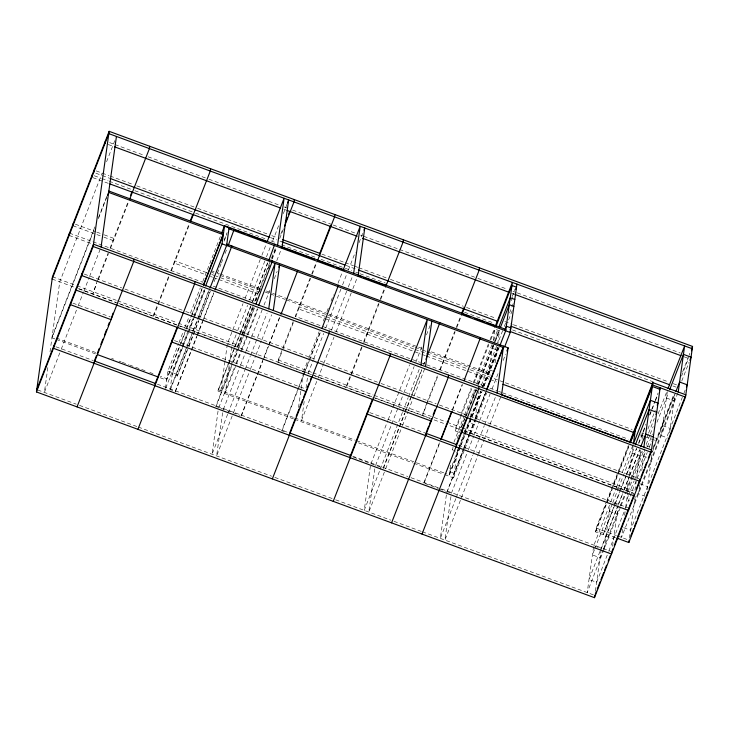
<?xml version="1.0" encoding="UTF-8"?>
<svg xmlns="http://www.w3.org/2000/svg" width="729" height="729" viewBox="0 0 729 729"><rect width="100%" height="100%" fill="white"/><g stroke="black" fill="none" stroke-linecap="round" stroke-linejoin="round"><path stroke-width="0.55" stroke-dasharray="3.65 2.73" d="M47.832 367.607L44.378 392.43L60.817 350.275M50.019 351.815L59.742 281.859L102.06 173.32M176.901 325.061L153.591 316.468L153.91 314.163L168.891 275.726M165.492 388.174L167.861 371.125L178.541 343.724M170.057 389.86L172.427 372.811L183.179 345.236M182.569 347.678L172.235 374.187L177.311 376.055L187.007 350.284M293.505 418.902L217.898 391.017L234.209 348.289M218.053 411.01L212.048 454.24L227.658 414.2M224.915 361.584L220.878 390.671L230.738 365.375M225.07 360.463L227.402 343.678L243.012 303.638M222.618 412.687L216.613 455.926L233.043 413.771M177.958 325.453L237.299 347.323L241.663 334.638M257.583 289.231L257.774 287.846M258.194 293.24L258.403 291.7L216.021 276.072M311.602 374.724L277.886 362.286L278.205 359.989L293.186 321.553M298.526 407.538L303.346 372.856M304.184 401.387L301.542 420.405L317.562 379.308M306.043 387.965L307.602 376.775M367.161 334.219L367.48 331.914M370.396 466.013L364.236 510.355L379.845 470.314M374.806 468.802L368.801 512.04L385.24 469.886M443.25 362.277L443.569 359.971M446.376 494.918L440.334 538.412L455.944 498.372M446.649 492.959L463.38 449.164M450.513 465.166L448.973 476.219L464.874 435.441M453.01 447.15L452.6 450.112L453.821 446.977M458.915 432.261L455.27 430.921L455.689 427.85L460.992 414.254M450.941 496.604L444.9 540.098L478.178 454.741M444.717 474.652L453.538 477.905L457.575 448.836M470.405 418.291L469.758 422.893L474.324 424.579L474.971 419.977L469.667 433.564M470.551 417.216L471.444 410.764M477.996 391.227L474.351 389.878L473.385 396.795L477.951 398.471M476.484 374.524L476.055 377.595L480.621 379.28L481.049 376.21M475.117 418.902L478.917 391.564M488.658 374.424L492.695 345.355M493.405 340.288L494.955 329.125L499.52 330.802L497.816 343.095L502.673 330.629M495.064 362.896L497.26 347.04M593.561 546.75L587.2 592.559L620.698 506.628M614.975 504.586L603.238 534.703L595.62 531.906L596.158 528.06L606.428 501.716M595.411 591.009L601.17 549.548M603.238 534.703L619.65 491.619M604.204 548.928L610.146 506.19M612.57 546.303L618.183 505.926M629.009 475.481L633.255 444.954M624.598 515.266L625.518 508.632M625.673 507.53L627.778 492.403M634.95 490.307L636.162 481.605M636.617 478.279L640.572 449.802M642.039 439.295L643.133 431.377M629.437 538.002L635.533 494.153M639.761 484.913L638.531 493.788L645.192 496.239M641.766 470.542L644.782 448.772M647.07 489.943L652.391 451.579M667.317 391.664L661.212 435.623L667.873 438.074M669.596 432.88L674.926 394.471M106.58 161.729L114.79 140.661M94.879 226.865L52.151 336.452L55.34 337.627M98.579 217.379L106.799 196.301M93.868 230.355L51.959 337.837L55.149 339.012M98.388 218.755L106.607 197.687M61.227 349.218L77.657 307.073M78.067 306.016L83.407 292.32M83.817 291.263L89.166 277.567M89.576 276.51L100.666 248.06M97.486 280.291L92.711 294.024L96.766 283.636M97.896 279.253L108.02 253.282M110.043 248.088L128.204 201.514M98.388 279.48L108.512 253.51M110.48 248.452L128.705 201.705M170.923 270.532L189.075 223.958M153.591 316.468L169.383 275.954M171.351 270.896L189.586 224.158M178.951 342.676L183.061 332.132M184.71 327.922L188.82 317.379M190.46 313.169L200.32 287.873M202.78 281.549L220.86 235.185M185.704 330.255L166.804 378.725L160.435 376.374M186.114 329.198L191.454 315.502M191.873 314.445L202.143 288.101M179.352 347.441L166.613 380.11L159.186 377.367M180.992 343.222L185.102 332.688M186.742 328.469L202.361 288.429M165.756 388.192L181.776 347.095M182.186 346.038L203.965 290.188M183.526 344.352L194.342 316.605M194.752 315.548L204.885 289.559M224.195 240.032L227.102 232.578M182.988 346.621L188.355 332.834M188.775 331.777L193.732 319.047M194.151 317.99L205.314 289.358M224.076 241.235L226.91 233.963M186.642 347.132L170.103 389.541L174.158 391.045M187.052 346.065L192.429 332.287M192.839 331.221L208.549 290.935M170.322 389.869L198.434 317.762M198.671 317.161L209.597 289.131M188.665 346.047L198.589 320.596M198.999 319.539L209.752 291.964M177.311 376.055L193.021 335.768M193.431 334.702L198.807 320.924M200.457 316.678L210.38 291.226M214.107 281.686L215.347 278.505M221.051 263.88L216.996 274.268L219.137 275.052M221.452 262.841L223.475 257.647M225.097 253.492L227.12 248.297M175.179 391.418L190.889 351.123M191.299 350.057L196.675 336.279M197.085 335.212L213.624 292.803M175.397 391.737L196.894 336.598M197.313 335.54L202.68 321.753M203.099 320.696L214.262 292.065M245.072 298.371L260.271 259.378M261.911 255.159L266.021 244.625M236.078 334.821L231.968 345.364L225.443 392.348L257.902 309.105M237.718 330.611L247.587 305.314M249.637 300.047L264.837 261.064M266.477 256.845L270.587 246.311M272.646 241.035L278.806 225.234M283.326 213.643L287.026 204.156M234.62 347.223L239.996 333.445M240.415 332.378L250.749 305.87M252.398 301.633L267.497 262.914M217.898 391.017L228.232 364.509M228.642 363.452L250.967 306.189M252.617 301.952L268.108 262.221M242.074 333.6L252.599 306.59M269.912 262.194L254.621 301.396L213.305 286.16M271.553 257.984L275.662 247.441M280.811 234.228L283.244 227.995M237.299 347.323L253.902 304.74M255.442 300.795L257.711 294.972M258.494 292.949L269.593 264.499M271.644 259.232L276.163 247.641M279.681 238.611L283.326 229.261M231.148 364.327L253.337 307.419M255.797 301.095L257.027 297.933M259.497 291.618L260.727 288.456M268.536 268.427L269.766 265.274M272.236 258.95L276.756 247.359M232.296 363.962L215.757 406.381L240.069 415.339M232.715 362.905L238.082 349.118M238.501 348.061L243.869 334.274M244.288 333.217L254.211 307.766M215.984 406.7L231.694 366.405M233.344 362.167L243.267 336.716M243.677 335.659L254.43 308.085M218.773 407.739L234.383 367.689M236.023 363.479L240.953 350.831M241.363 349.774L246.712 336.078M247.122 335.021L257.392 308.677M276.801 260.627L281.731 247.988M223.338 409.416L240.178 366.213M240.588 365.156L245.928 351.46M246.347 350.403L251.277 337.764M251.687 336.707L262.367 309.306M264.007 305.096L269.757 290.342M274.277 278.751L277.157 271.37M228.068 413.143L244.917 369.94M245.327 368.883L250.257 356.244M250.667 355.187L267.096 313.042M233.453 412.723L249.892 370.569M250.302 369.521L255.642 355.816M256.052 354.768L261.392 341.063M261.802 340.015L271.662 314.718M241.126 415.73L256.836 375.435M257.246 374.378L268.409 345.746M268.828 344.689L279.572 317.115M241.345 416.049L257.055 375.754M257.474 374.697L262.841 360.91M263.26 359.853L268.637 346.065M269.047 345.008L279.799 317.434M310.08 278.214L295.209 316.359L321.553 326.073M311.73 273.995L316.249 262.404M277.886 362.286L282.333 350.859M282.743 349.82L293.678 321.781M295.646 316.723L310.581 278.405M312.231 274.195L317.571 260.49M303.501 371.735L308.431 359.087M308.841 358.039L319.111 331.695M323.22 321.152L325.271 315.885M326.92 311.666L328.97 306.399M331.03 301.132L333.49 294.808M338.01 283.216L342.12 272.682M298.243 388.275L281.713 430.693L287.053 432.661M298.662 387.217L304.039 373.43M304.449 372.373L320.159 332.078M281.932 431.012L303.428 375.872M303.847 374.815L309.214 361.028M309.634 359.971L320.796 331.34M308.066 373.421L313.406 359.716M313.816 358.668L323.676 333.372M325.735 328.105L340.935 289.112M342.575 284.902L346.685 274.359M348.325 270.149L355.315 252.234M359.014 242.748L362.705 233.262M331.485 330.21L346.685 291.217M348.325 287.007L352.435 276.464M317.972 378.26L323.312 364.555M323.722 363.507L333.991 337.163M336.051 331.886L351.25 292.903M352.891 288.684L358.24 274.988M361.675 346.804L346.685 385.24L346.366 387.536L362.158 347.031M363.698 341.609L378.57 303.464M380.21 299.245L384.73 287.654M363.753 342.94L379.071 303.656M380.711 299.446L386.06 285.741M370.961 463.844L387.81 420.642M388.22 419.585L409.58 364.792M375.526 465.53L403.465 393.87M403.875 392.822L414.145 366.477M415.794 362.258L421.954 346.457M426.474 334.866L430.174 325.38M380.256 469.257L402.444 412.35M402.855 411.302L408.194 397.606M408.604 396.549L419.704 368.099M383.172 468.1L398.881 427.805M399.292 426.747L404.668 412.96M405.087 411.903L421.617 369.485M423.667 364.227L424.478 362.149M383.39 468.419L404.896 413.288M405.306 412.222L410.682 398.435M411.092 397.378L421.845 369.813M423.886 364.573L424.697 362.495M385.65 468.829L402.08 426.684M402.49 425.627L407.83 411.931M408.24 410.874L413.589 397.177M413.999 396.12L425.089 367.671M426.829 402.9L422.465 415.594L438.257 375.089M427.24 401.861L437.364 375.9M439.797 369.667L454.668 331.522M456.308 327.303L460.828 315.712M440.225 370.031L455.169 331.713M456.81 327.503L462.15 313.798M439.469 442.767L423.759 483.063L438.448 488.476M452.281 409.898L462.204 384.447M423.977 483.382L439.687 443.095M452.509 410.217L462.423 384.775M461.402 413.206L471.18 388.12M473.221 382.889L488.394 343.97M490.043 339.75L495.383 326.054M455.27 430.921L460.564 417.325M460.974 416.277L471.982 388.056M474.014 382.825L488.794 344.926M490.845 339.659L494.955 329.125M453.967 442.157L464.154 416.022M464.564 414.974L474.351 389.878M476.812 383.554L492.011 344.571M493.651 340.37L497.697 329.982M476.155 388.757L460.254 429.527L445.902 424.232M477.787 384.575L492.959 345.646M494.608 341.436L499.128 329.845M512.095 296.575L514.929 289.304M457.083 438.612L464.829 418.747M465.239 417.699L476.265 389.414M478.315 384.147L493.506 345.2M493.907 344.161L499.174 330.656M466.35 415.876L476.547 389.733M478.579 384.511L493.77 345.555M495.41 341.345L499.52 330.802M511.266 300.685L514.1 293.413M481.377 385.24L496.577 346.257M504.295 326.474L505.917 322.318M509.553 312.969L513.198 303.619M458.796 447.615L457.165 451.798L453.511 450.449M459.206 446.567L464.501 432.98M464.911 431.933L470.205 418.337M470.615 417.298L480.83 391.099M482.47 386.88L498.071 346.886M508.596 319.876L512.241 310.527M458.177 449.656L449.611 471.608L454.176 473.294L463.553 449.246M458.577 448.608L463.881 435.022M464.291 433.974L469.585 420.378M470.816 417.234L481.085 390.89M482.726 386.68L498.208 346.968M459.917 447.269L449.164 474.834L444.909 473.267M460.327 446.203L481.413 392.129M483.482 386.826L498.973 347.077M465.275 434.402L482.042 391.391M484.111 386.088L499.192 347.414M463.68 448.371L469.166 434.311M469.44 433.618L485.459 392.521M463.963 448.198L469.257 434.612M475.381 418.92L485.651 392.576M447.059 491.893L469.385 434.639M469.795 433.573L475.171 419.795M475.59 418.728L485.924 392.22M453.538 477.905L464.546 449.675M464.956 448.627L470.251 435.04M470.661 433.992L475.973 420.369M476.383 419.312L486.653 392.967M451.406 493.26L467.836 451.105M468.246 450.057L473.595 436.352M474.005 435.304L479.345 421.599M479.755 420.551L490.025 394.207M492.075 388.931L498.654 372.072M503.174 360.481L505.634 354.157M456.354 497.315L472.793 455.16M473.203 454.112L478.543 440.407M478.953 439.359L484.293 425.654M484.703 424.606L495.802 396.148M478.589 453.684L483.928 439.988M484.338 438.931L489.678 425.235M490.088 424.178L501.188 395.729M606.838 500.668L617.937 472.21M618.347 471.162L628.207 445.866M628.927 445.492L595.839 530.366L616.051 537.82M595.62 531.906L606.555 503.857M606.965 502.819L612.232 489.314M613.463 486.161L629.127 445.975M609.499 505.215L593.707 545.72L601.316 548.527L617.919 505.944M610.711 502.099L616.078 488.348M616.488 487.291L620.607 476.711M622.256 472.483L633.392 443.925M594.454 549.739L592.422 554.933L600.031 557.74L602.874 550.468M594.855 548.7L612.324 503.903M612.734 502.846L618.092 489.104M618.502 488.038L634.139 447.952M620.461 489.542L625.819 475.8M626.229 474.743L636.535 448.299M638.604 443.013L645.967 424.105M649.612 414.755L651.234 410.6M651.644 409.561L654.879 401.251M655.289 400.212L658.123 392.94M615.385 503.548L636.736 448.772M638.795 443.487L645.356 426.684M649.803 415.257L651.835 410.062M652.236 409.024L655.07 401.752M655.48 400.713L657.904 394.48M599.949 551.461L589.014 579.509L596.623 582.307L608.369 552.19M600.35 550.422L617.563 506.263M617.982 505.206L623.341 491.464M623.751 490.398L628.699 477.714L626.885 490.763L632.152 477.258M629.51 475.636L639.634 449.665M622.448 494.326L618.32 504.905L611.667 502.445M624.097 490.098L629.455 476.347M629.865 475.29L639.761 449.902M647.89 429.071L655.18 410.381M603.275 549.429L619.932 506.71M620.343 505.653L625.701 491.902M626.111 490.845L641.748 450.75M647.015 437.254L648.227 434.138M648.628 433.099L654.305 418.555M621.117 505.571L626.475 491.82M632.553 476.219L642.276 451.297M627.924 491.346L643.716 450.832M646.167 444.544L649.876 435.031M650.295 433.974L653.175 426.565M658.123 413.881L666.789 391.664M628.371 495.638L626.749 499.793L629.601 500.841M628.772 494.599L634.039 481.094M634.449 480.056L645.411 451.934M647.47 446.649L652.419 433.955M656.957 422.319L668.466 392.803M608.77 551.151L625.172 509.07M625.591 508.013L636.308 480.52M637.119 478.443L647.243 452.472M649.266 447.278L651.699 441.045M653.239 447.251L673.897 394.271M682.699 371.699L688.768 356.126M689.151 355.151L689.907 353.21M653.302 448.59L674.398 394.462M681.569 376.082L688.586 358.076M652.291 452.08L674.744 394.48M634.358 502.6L676.075 395.61M681.743 381.067L689.033 362.368M677.815 393.031L621.527 537.419L622.912 527.431L630.521 530.238L682.353 397.287M683.975 393.131L685.196 390.015M109.642 142.602L113.906 144.178M114.982 144.57L144.88 155.596M148.087 156.781L205.76 178.04M208.95 179.216L279.936 205.387M284.173 206.954L289.477 208.904M292.666 210.08L331.121 224.259M333.226 225.033L355.351 233.198M360.618 235.139L362.732 235.914M363.78 236.305L398.553 249.118M399.601 249.509L474.643 277.175M477.832 278.35L507.657 289.349M512.988 291.318L516.187 292.493M517.253 292.885L680.248 352.982M108.247 144.515L113.587 146.483M283.854 209.259L285.978 210.034M511.603 293.222L513.735 294.006M684.185 356.855L688.449 358.422M96.164 170.896L108.976 175.625M110.052 176.017L133.544 184.683M136.751 185.859L194.424 207.127M197.605 208.303L267.543 234.082M271.78 235.649L277.075 237.599M321.89 254.12L344.015 262.276M345.063 262.668L353.492 265.775M354.549 266.167L357.711 267.324M358.759 267.716L387.208 278.205M390.38 279.371L463.307 306.262M466.496 307.438L496.321 318.436M504.842 321.571L512.305 324.323M513.371 324.715L668.912 382.06M673.168 383.636L677.432 385.204M95.845 173.201L101.185 175.17M102.251 175.561L109.724 178.323M270.395 237.563L276.756 239.905M279.945 241.08L282.077 241.864M345.801 265.356L357.392 269.63M672.849 385.942L676.047 387.117M94.269 175.744L100.684 178.113M101.75 178.505L108.156 180.865M109.222 181.257L131.657 189.531M134.856 190.706L192.529 211.975M195.718 213.15L265.648 238.93M270.951 240.88L276.245 242.839M281.576 244.807L316.823 257.802M321.052 259.36L344.234 267.898M345.282 268.29L351.606 270.623M355.816 272.172L358.978 273.339M360.035 273.73L385.322 283.052M464.601 312.285L494.435 323.284M512.542 329.955L653.166 381.805M92.884 177.657L108.903 183.562M666.434 397.998L674.052 400.804M492.285 348.316L496.85 350.002M662.597 425.636L670.206 428.442M489.305 369.813L493.87 371.498M212.121 271.015L214.144 271.762M217.187 272.883L219.329 273.667M220.395 274.068L260.973 289.021M266.295 290.989L271.616 292.949M272.682 293.34L287.591 298.835M288.657 299.227L328.059 313.762M329.125 314.153L417.507 346.74M418.574 347.132L423.895 349.091M431.349 351.843L488.849 373.038M211.92 272.391L213.952 273.138M220.204 275.444L259.715 290.014M265.037 291.974L269.293 293.55M270.359 293.942L285.267 299.437M286.333 299.829L414.118 346.94M415.184 347.332L421.572 349.692M422.638 350.084L426.893 351.651M427.959 352.043L467.362 366.569M471.627 368.145L490.489 375.098M75.379 224.222L95.663 231.704M96.738 232.095L103.144 234.456M104.211 234.847L113.824 238.392L113.505 240.698L101.75 236.369M206.489 272.564L174.696 260.836L174.377 263.142L206.17 274.86M211.784 274.514L214.964 275.68M325.334 316.377L298.99 306.663L298.671 308.968L323.958 318.291M326.382 316.769L413.981 349.063M415.038 349.446L425.608 353.346M426.665 353.738L469.139 369.393M470.205 369.794L504.295 382.361M505.361 382.752L632.143 429.49M641.73 433.026L643.862 433.81M654.514 437.737L656.638 438.53L656.319 440.826L644.6 436.507M72.918 225.735L100.684 235.977M210.408 276.428L212.522 277.211M213.588 277.594L217.825 279.161M218.882 279.553L258.084 294.006M325.016 318.682L413.662 351.36M414.719 351.752L421.061 354.094M422.118 354.476L425.289 355.652M426.347 356.044L489.059 379.162M490.125 379.554L496.522 381.914M640.344 434.94L643.534 436.115M69.455 233.125L91.89 241.399M92.957 241.791L202.708 282.251M322.601 326.455L419.713 362.258M420.77 362.65L485.605 386.552M489.861 388.129L497.324 390.872M498.39 391.273L501.579 392.448M502.646 392.84L628.362 439.186M646.468 445.866L652.865 448.226M69.137 235.431L91.562 243.696M643.762 456.163L646.614 457.22M632.116 453.137L639.725 455.944M84.263 274.077L121.643 287.855M124.85 289.039L182.523 310.299M185.722 311.483L316.96 359.862M320.159 361.046L377.832 382.306M381.021 383.481L436.179 403.82M439.341 404.987L466.633 415.047M469.813 416.223L639.105 478.634M639.916 483.81L647.525 486.617M52.452 276.756L75.944 285.413M77.01 285.814L116.531 300.375M117.597 300.776L177.22 322.756M178.277 323.147L237.618 345.027M278.205 359.989L311.921 372.419M312.969 372.801L373.111 394.981M374.168 395.364L446.221 421.936M447.287 422.328L461.138 427.431M462.204 427.823L633.72 491.064M78.595 288.611L115.975 302.398M119.182 303.574L176.855 324.842M180.054 326.018L311.292 374.405M314.491 375.59L372.164 396.849M375.353 398.025L430.511 418.364M464.145 430.757L633.547 493.223M52.133 279.052L74.558 287.326M78.832 288.903L152.525 316.067M312.65 375.107L371.735 396.895M372.792 397.278L429.919 418.346M434.183 419.913L444.836 423.841M464.008 430.912L633.629 493.451M616.652 488.138L619.504 489.195M72.927 303.155L110.307 316.942M174.386 340.561L305.615 388.949M369.685 412.568L424.843 432.908M458.468 445.301L627.76 507.721M609.435 511.311L617.044 514.118M596.158 528.06L616.37 535.514M617.436 535.906L628.179 539.87M167.861 371.125L177.502 374.679M218.089 389.641L293.696 417.517M294.753 417.908L355.451 440.289M356.517 440.68L443.843 472.875M294.562 419.293L354.203 441.273M358.458 442.849L412.769 462.869M413.835 463.261L443.651 474.251M606.018 535.879L613.627 538.685M56.397 338.019L95.681 352.499M111.601 358.367L113.724 359.151M119.037 361.11L121.16 361.894M122.217 362.286L128.586 364.637M129.653 365.029L145.572 370.897M149.819 372.464L153.008 373.64M56.206 339.404L95.49 353.884M55.914 346.785L93.294 360.563M157.373 384.192L288.611 432.57M352.672 456.199L407.83 476.529M410.992 477.695L438.284 487.756M441.464 488.931L610.866 551.388M353.264 457.074L381.039 467.316M439.496 488.867L445.793 491.191M446.841 491.574L450.495 492.922M37.717 389.969L76.29 404.194M79.488 405.37L137.161 426.638M138.228 427.03L271.598 476.201M274.806 477.386L332.479 498.645M335.668 499.821L390.826 520.16M393.988 521.326L421.271 531.386M422.328 531.769L593.743 594.973"/><path stroke-width="1.09" d="M659.335 389.833L660.146 387.755L651.188 452.244L594.49 597.671L36.45 391.929L52.452 276.756L109.15 131.329L692.55 346.43L685.506 397.105L628.817 542.522L617.117 538.212M53.782 345.993L53.463 348.298L611.494 554.04L611.713 552.509M69.137 235.431L69.455 233.125M72.918 225.735L73.237 223.429M70.786 302.371L70.467 304.676L111.054 319.639L112.995 313.178M76.454 287.827L76.135 290.133L431.249 421.061L431.577 418.756L429.545 423.95M91.818 177.265L92.136 174.96M93.704 172.418L94.023 170.112M82.131 273.284L81.812 275.589L639.843 481.331L640.162 479.026L636.116 489.414M105.049 143.331L105.368 141.025M36.45 391.929L93.148 246.502L109.15 131.329M101.076 247.003L116.44 136.441M94.041 363.261L94.26 361.73M134.054 259.159L133.735 261.465L77.037 406.891M149.727 146.292L149.409 148.598L129.525 199.6M154.922 385.705L155.241 383.399L177.111 327.312M172.254 339.778L171.926 342.083L306.362 391.646L306.69 389.341M194.925 281.613L194.607 283.909L137.909 429.335M210.608 168.736L210.289 171.042L190.816 220.996M205.605 285.978L222.044 243.823L224.559 225.698L505.862 329.417M229.125 227.384L226.61 245.509L210.007 288.092M231.877 245.992L215.073 289.96M234.2 229.252L228.341 245.181M272.455 260.955L256.07 303.893M274.787 244.215L268.919 260.144M268.746 308.823L275.052 263.369L258.622 305.515M277.576 245.245L284.1 198.261L267.261 241.463M273.311 310.508L279.626 265.055L278.797 267.16M282.141 246.931L288.666 199.937L287.436 203.099M294.316 199.6L293.997 201.906L284.547 226.145M297.824 270.313L281.029 314.281M289.358 435.268L289.568 433.737M319.457 255.651L319.776 253.346L330.711 225.297M334.903 214.563L334.575 216.868L317.571 260.49M329.362 331.176L329.043 333.481L272.345 478.898M338.411 285.276L322.018 328.205M353.665 273.302L360.199 226.318L342.94 270.568M358.24 274.988L364.764 227.995L363.944 230.109M350.23 457.712L350.558 455.415L289.677 432.971L295.345 418.428M367.562 411.785L367.243 414.09L628.507 510.418L628.826 508.113M386.27 284.21L386.06 285.741L403.064 242.119L403.383 239.814M390.243 353.62L389.924 355.925L333.226 501.342M420.934 364.937L427.249 319.484L410.819 361.63M425.499 366.614L431.814 321.161M439.869 322.683L425.909 359.379M425.581 435.596L425.8 434.065M448.581 375.125L448.262 377.431L391.564 522.848M462.468 311.493L462.15 313.798L479.163 270.177L479.482 267.871M456.026 446.822L456.345 444.517L466.87 417.507M462.013 429.973L461.694 432.279L634.175 495.875L634.394 494.335M480.457 337.645L464.063 380.574M479.017 386.352L478.698 388.657L422 534.075M497.032 392.986L503.539 346.157M501.598 394.671L508.104 347.833L226.801 244.124M504.568 347.022L510.236 332.479L516.952 284.11M594.49 597.671L594.809 595.365M635.524 428.57L633.392 443.925L650.405 400.303L658.014 403.11L657.203 405.187M628.817 542.522L629.136 540.216M643.898 447.141L652.856 382.643L685.834 394.799L668.821 438.43M678.225 391.992L684.622 345.929L668.019 388.511M52.133 279.052L108.831 133.635L692.231 348.726L691.42 350.804M107.427 195.572L108.657 192.41L223.311 234.683L203.591 285.267M36.769 389.623L93.467 244.197L651.507 449.948M130.664 195.19L131.903 192.028M96.392 355.761L94.36 360.955L155.241 383.399M97.203 353.683L99.226 348.489M100.839 344.343L102.871 339.149M104.484 334.994L106.516 329.8M108.129 325.644L109.35 322.528M190.315 220.796L192.775 214.472M221.68 233.08L224.559 225.698M203.783 283.882L222.682 235.412M285.267 222.801L287.29 217.607M288.511 214.49L289.322 212.412M296.156 416.35L298.99 409.078M299.801 407.001L302.635 399.729M303.446 397.651L305.469 392.457M307.091 388.302L309.114 383.108M310.335 379.991L311.137 377.914M349.747 457.493L372.419 399.319M461.648 313.607L463.981 307.62M428.734 426.028L425.9 433.299L456.345 444.517M433.19 414.601L435.222 409.406M440.708 439.587L451.451 412.022M441.346 438.849L452.089 411.284M495.383 326.054L512.387 282.424L505.671 330.802L500.003 345.336M496.167 326.009L511.958 285.495L516.533 287.18L515.722 289.258M498.918 326.865L510.254 297.778L514.82 299.464M500.386 327.54L509.298 304.695L513.863 306.371M504.687 330.346L506.309 326.191L510.874 327.877L510.063 329.955M486.525 389.778L502.317 349.273M486.744 390.124L503.347 347.533L222.044 243.823M506.874 350.995L508.104 347.833M629.847 441.656L652.856 382.643M630.366 442.795L652.318 386.479L659.927 389.286M635.351 444.836L649.12 409.516L656.729 412.322L655.918 414.4M640.846 446.549L645.712 434.083L653.321 436.89M669.678 389.687L683.447 354.367L691.056 357.174L689.844 360.29M595.21 594.326L596.431 591.21M597.242 589.132L600.076 581.86M600.887 579.783L603.721 572.511M604.523 570.433L606.555 565.239M608.168 561.084L610.2 555.89M611.813 551.735L613.053 548.563M614.246 545.502L618.301 535.122M618.411 534.813L629.956 505.206M630.038 504.997L634.093 494.608M640.973 476.948L643.807 469.676M644.618 467.599L646.641 462.405M648.263 458.249L651.097 450.978M691.42 349.337L692.55 346.43M675.965 391.364L679.61 382.014L687.219 384.821L686.408 386.899M630.749 536.061L633.656 528.625M634.394 526.721L636.526 521.253M637.346 519.148L643.106 504.395M643.926 502.281L645.739 497.634M646.14 496.595L648.199 491.31M649.029 489.186L653.157 478.616M653.375 478.051L656.865 469.093M657.075 468.565L658.305 465.403M658.515 464.865L659.754 461.694M659.945 461.184L668.575 439.058M114.663 146.875L280.674 208.084M287.035 210.426L357.137 236.278M362.404 238.219L509.471 292.438M514.802 294.398L680.995 355.679M282.396 239.559L319.776 253.346M110.799 178.714L269.338 237.171M282.077 241.864L344.744 264.973M358.44 270.022L497.069 321.134M510.92 326.237L669.65 384.757M109.97 183.954L231.421 228.733M233.544 229.517L245.199 233.809M247.313 234.592L266.386 241.627M281.257 247.104L314.363 259.314M318.619 260.882L333.372 266.322M336.534 267.488L343.906 270.204M358.659 275.644L361.821 276.81M363.926 277.585L385.003 285.358M463.216 314.19L470.679 316.942M474.934 318.518L484.521 322.045M486.653 322.838L496.239 326.373M510.09 331.476L652.847 384.11M228.933 228.769L510.236 332.479M685.506 397.105L652.537 384.948L630.166 442.321L501.26 394.753M108.849 191.034L223.502 233.307M502.91 384.274L633.948 432.579M93.148 246.502L651.188 452.244M97.613 354.668L158.12 376.975"/></g></svg>
